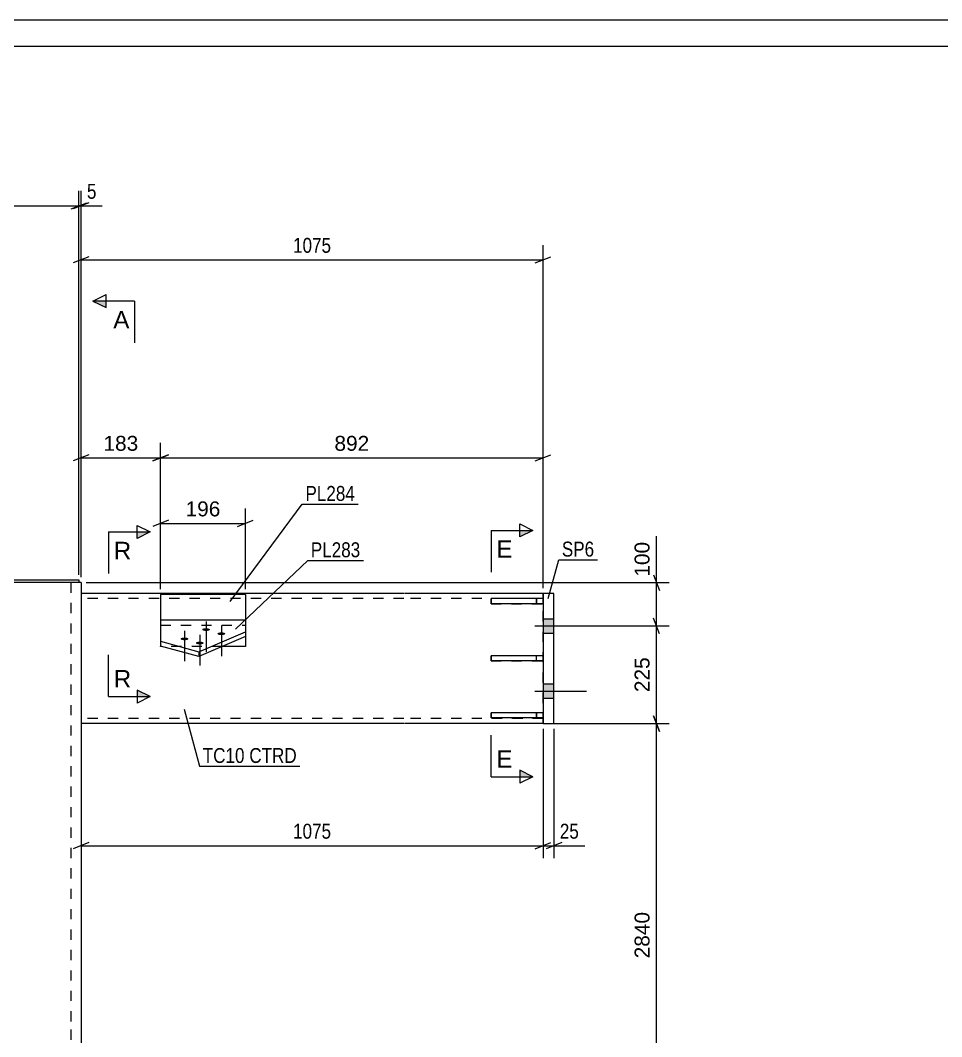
# Model space of a CAD drawing. Header units: millimetres. Extents: x -213 to 628, y -260 to 334.
# Drawn here: x 30 to 207, y 138.5 to 333.6 of the extents above; entities that cross this region are included whole.
import ezdxf

# ---------------------------------------------------------------- set-up
doc = ezdxf.new("R2010")
doc.units = ezdxf.units.MM
doc.linetypes.add('DXK_LINE_DOT2', pattern=[3.9198, 1.9599, -1.9599])
doc.linetypes.add('DXK_LINE_DOT3', pattern=[5.9187, 2.979, -0.9799, 0.9799, -0.9799])
doc.styles.add('Arial', font='ARIAL.TTF', dxfattribs={"height": 0.2})
doc.styles.add('Arial Narrow', font='ARIALN.TTF', dxfattribs={"height": 0.2})

# ---------------------------------------------------------------- blocks, each defined once
blk = doc.blocks.new('Unknown-284856391-1134')
at = {"color": 5, "linetype": 'Continuous'}
for p, q in [((628.03, 333.65), (-212.97, 333.65)), ((623.03, 328.65), (-207.97, 328.65))]:
    blk.add_line(p, q, dxfattribs=at)
blk = doc.blocks.new('Part-284856391-2574 - 2558')
at = {"color": 2, "linetype": 'Continuous'}
for p, q in [((130.43, 223.6), (130.43, 198.6)), ((132.52, 223.6), (130.43, 223.6)), ((132.52, 198.6), (132.52, 223.6)), ((130.43, 198.6), (132.52, 198.6))]:
    blk.add_line(p, q, dxfattribs=at)
blk = doc.blocks.new('Part-284856391-2756 - 2558')
at = {"color": 2, "linetype": 'Continuous'}
for p, q in [((130.43, 211.63), (120.43, 211.63)), ((120.43, 210.63), (120.43, 211.63)), ((130.43, 211.63), (130.43, 210.63)), ((130.43, 210.63), (120.43, 210.63))]:
    blk.add_line(p, q, dxfattribs=at)
at = {"color": 7, "linetype": 'DXK_LINE_DOT2'}
blk.add_line((129.18, 210.63), (129.18, 211.63), dxfattribs=at)
blk = doc.blocks.new('Part-284856391-2708 - 2558')
at = {"color": 2, "linetype": 'Continuous'}
for p, q in [((103.67, 223.6), (41.67, 223.6)), ((130.43, 223.6), (103.77, 223.6)), ((103.67, 198.6), (41.67, 198.6)), ((130.43, 198.6), (103.77, 198.6))]:
    blk.add_line(p, q, dxfattribs=at)
at = {"color": 7, "linetype": 'DXK_LINE_DOT2'}
for p, q in [((41.67, 223.6), (41.67, 198.6)), ((103.67, 222.6), (41.67, 222.6)), ((130.43, 222.6), (103.77, 222.6)), ((130.43, 198.6), (130.43, 223.6)), ((103.67, 199.6), (41.67, 199.6)), ((130.43, 199.6), (103.77, 199.6))]:
    blk.add_line(p, q, dxfattribs=at)
blk = doc.blocks.new('Part-284856391-2740 - 2558')
at = {"color": 7, "linetype": 'DXK_LINE_DOT2'}
for p, q in [((130.43, 200.67), (120.43, 200.67)), ((120.43, 200.67), (120.43, 199.67)), ((120.43, 199.67), (130.43, 199.67)), ((129.18, 200.67), (129.18, 199.67)), ((130.43, 199.67), (130.43, 200.67))]:
    blk.add_line(p, q, dxfattribs=at)
blk = doc.blocks.new('Part-284856391-2753 - 2558')
at = {"color": 7, "linetype": 'DXK_LINE_DOT2'}
for p, q in [((130.43, 211.63), (120.43, 211.63)), ((120.43, 211.63), (120.43, 210.63)), ((129.18, 210.63), (129.18, 211.63)), ((130.43, 210.63), (130.43, 211.63)), ((120.43, 210.63), (130.43, 210.63))]:
    blk.add_line(p, q, dxfattribs=at)
blk = doc.blocks.new('Part-284856391-2754 - 2558')
at = {"color": 7, "linetype": 'DXK_LINE_DOT2'}
for p, q in [((130.43, 222.59), (120.43, 222.59)), ((120.43, 222.59), (120.43, 221.59)), ((129.18, 222.59), (129.18, 221.59)), ((130.43, 221.59), (130.43, 222.59)), ((120.43, 221.59), (130.43, 221.59))]:
    blk.add_line(p, q, dxfattribs=at)
blk = doc.blocks.new('Part-284856391-2755 - 2558')
at = {"color": 2, "linetype": 'Continuous'}
for p, q in [((130.43, 200.67), (120.43, 200.67)), ((120.43, 199.67), (120.43, 200.67)), ((130.43, 199.67), (120.43, 199.67)), ((130.43, 200.67), (130.43, 199.67))]:
    blk.add_line(p, q, dxfattribs=at)
at = {"color": 7, "linetype": 'DXK_LINE_DOT2'}
blk.add_line((129.18, 199.67), (129.18, 200.67), dxfattribs=at)
blk = doc.blocks.new('Part-284856391-2757 - 2558')
at = {"color": 2, "linetype": 'Continuous'}
for p, q in [((130.43, 222.59), (120.43, 222.59)), ((120.43, 221.59), (120.43, 222.59)), ((130.43, 222.59), (130.43, 221.59)), ((130.43, 221.59), (120.43, 221.59))]:
    blk.add_line(p, q, dxfattribs=at)
at = {"color": 7, "linetype": 'DXK_LINE_DOT2'}
blk.add_line((129.18, 221.59), (129.18, 222.59), dxfattribs=at)
blk = doc.blocks.new('Bolt-284856391-2759 - 2558')
at = {"linetype": 'Continuous'}
for points in [[(130.43, 218.72), (130.43, 215.97), (132.52, 215.97), (132.52, 218.72)], [(130.43, 218.72), (130.43, 215.97), (132.52, 215.97), (132.52, 218.72)], [(130.43, 206.22), (130.43, 203.47), (132.52, 203.47), (132.52, 206.22)], [(130.43, 206.22), (130.43, 203.47), (132.52, 203.47), (132.52, 206.22)]]:
    blk.add_hatch(color=1, dxfattribs=at).paths.add_polyline_path(points)
at = {"color": 1, "linetype": 'Continuous'}
for p, q in [((130.43, 218.72), (132.52, 218.72)), ((130.43, 218.72), (132.52, 218.72)), ((128.85, 217.35), (138.77, 217.35)), ((128.85, 217.35), (138.77, 217.35)), ((130.43, 215.97), (132.52, 215.97)), ((130.43, 215.97), (132.52, 215.97)), ((130.43, 206.22), (132.52, 206.22)), ((130.43, 206.22), (132.52, 206.22)), ((128.85, 204.85), (138.77, 204.85)), ((128.85, 204.85), (138.77, 204.85)), ((130.43, 203.47), (132.52, 203.47)), ((130.43, 203.47), (132.52, 203.47))]:
    blk.add_line(p, q, dxfattribs=at)
blk = doc.blocks.new('Part-284856391-2761 - 2558')
at = {"linetype": 'Continuous'}
blk.add_hatch(color=2, dxfattribs=at).paths.add_polyline_path([(0, 42.25), (-0.8, 43.65), (0.8, 43.65)])
at = {"color": 7, "linetype": 'DXK_LINE_DOT3'}
for p, q in [((0, 139.93), (0, 235.68)), ((0, 42.35), (0, 139.83)), ((0, -9.42), (0, 42.25))]:
    blk.add_line(p, q, dxfattribs=at)
at = {"color": 2, "linetype": 'Continuous'}
for p, q in [((-41.67, 225.68), (-41.67, 139.93)), ((-41.67, 225.68), (-41.25, 225.68)), ((-39.37, 225.68), (-37.67, 225.68)), ((37.67, 225.68), (-37.67, 225.68)), ((39.37, 225.68), (37.67, 225.68)), ((41.67, 225.68), (41.25, 225.68)), ((41.67, 225.68), (41.67, 139.93)), ((-41.67, 139.83), (-41.67, 42.35)), ((41.67, 139.83), (41.67, 42.35)), ((0, 42.25), (-0.8, 43.65)), ((-0.8, 43.65), (0.8, 43.65)), ((0.8, 43.65), (0, 42.25)), ((-41.67, 42.25), (-41.67, 25.58)), ((41.67, 42.25), (41.67, 25.58))]:
    blk.add_line(p, q, dxfattribs=at)
at = {"color": 7, "linetype": 'DXK_LINE_DOT2'}
for p, q in [((-41.67, 225.68), (-39.37, 225.68)), ((-41.25, 225.68), (-40.5, 225.68)), ((-39.67, 225.68), (-39.67, 139.93)), ((39.67, 225.68), (37.67, 225.68)), ((41.25, 225.68), (39.37, 225.68)), ((39.67, 225.68), (39.67, 139.93)), ((-39.67, 139.83), (-39.67, 42.35)), ((39.67, 139.83), (39.67, 42.35)), ((-39.67, 42.25), (-39.67, 0.58)), ((39.67, 42.25), (39.67, 0.58)), ((-41.67, 25.58), (-41.67, 0.58)), ((41.67, 25.58), (41.67, 0.58)), ((-41.67, 0.58), (41.67, 0.58))]:
    blk.add_line(p, q, dxfattribs=at)
at = {"color": 2, "linetype": 'Continuous'}
blk.add_circle((0, 43.15), 1, dxfattribs=at)
blk = doc.blocks.new('Part-284856391-2783 - 2558')
at = {"color": 2, "linetype": 'Continuous'}
for p, q in [((-41.25, 226.18), (41.25, 226.18)), ((-41.25, 226.18), (-41.25, 225.68)), ((-41.25, 225.68), (-39.37, 225.68)), ((41.25, 225.68), (39.37, 225.68)), ((41.25, 226.18), (41.25, 225.68))]:
    blk.add_line(p, q, dxfattribs=at)
at = {"color": 7, "linetype": 'DXK_LINE_DOT2'}
blk.add_line((39.37, 225.68), (-39.37, 225.68), dxfattribs=at)
blk = doc.blocks.new('Bolt-284856391-2846 - 2558')
at = {"linetype": 'Continuous'}
for points in [[(65.68, 216.38), (65.52, 216.39), (65.38, 216.41), (65.24, 216.43), (65.12, 216.47), (65.03, 216.52), (64.97, 216.57), (64.93, 216.62), (64.93, 216.67), (64.97, 216.73), (65.03, 216.78), (65.12, 216.82), (65.24, 216.86), (65.38, 216.88), (65.52, 216.9), (65.68, 216.91), (65.84, 216.9), (65.99, 216.88), (66.12, 216.86), (66.24, 216.82), (66.33, 216.78), (66.39, 216.73), (66.43, 216.67), (66.43, 216.62), (66.39, 216.57), (66.33, 216.52), (66.24, 216.47), (66.12, 216.43), (65.99, 216.41), (65.84, 216.39)], [(61.52, 214.6), (61.37, 214.6), (61.22, 214.62), (61.08, 214.65), (60.97, 214.68), (60.88, 214.73), (60.81, 214.78), (60.78, 214.83), (60.78, 214.89), (60.81, 214.95), (60.88, 215), (60.97, 215.04), (61.08, 215.08), (61.22, 215.11), (61.37, 215.12), (61.52, 215.13), (61.68, 215.12), (61.83, 215.11), (61.97, 215.08), (62.08, 215.04), (62.17, 215), (62.24, 214.95), (62.27, 214.89), (62.27, 214.83), (62.24, 214.78), (62.17, 214.73), (62.08, 214.68), (61.97, 214.65), (61.83, 214.62), (61.68, 214.6)], [(68.61, 215.58), (68.46, 215.59), (68.31, 215.61), (68.17, 215.63), (68.06, 215.67), (67.96, 215.71), (67.9, 215.76), (67.87, 215.82), (67.87, 215.87), (67.9, 215.93), (67.96, 215.98), (68.06, 216.02), (68.17, 216.06), (68.31, 216.09), (68.46, 216.1), (68.61, 216.11), (68.77, 216.1), (68.92, 216.09), (69.05, 216.06), (69.17, 216.02), (69.26, 215.98), (69.33, 215.93), (69.36, 215.87), (69.36, 215.82), (69.33, 215.76), (69.26, 215.71), (69.17, 215.67), (69.05, 215.63), (68.92, 215.61), (68.77, 215.59)], [(64.46, 213.79), (64.3, 213.8), (64.15, 213.82), (64.02, 213.85), (63.9, 213.88), (63.81, 213.93), (63.74, 213.98), (63.71, 214.03), (63.71, 214.09), (63.74, 214.15), (63.81, 214.2), (63.9, 214.24), (64.02, 214.28), (64.15, 214.31), (64.3, 214.33), (64.46, 214.33), (64.61, 214.33), (64.76, 214.31), (64.9, 214.28), (65.01, 214.24), (65.11, 214.2), (65.17, 214.15), (65.2, 214.09), (65.2, 214.03), (65.17, 213.98), (65.11, 213.93), (65.01, 213.88), (64.9, 213.85), (64.76, 213.82), (64.61, 213.8)]]:
    blk.add_hatch(color=1, dxfattribs=at).paths.add_polyline_path(points)
at = {"color": 1, "linetype": 'Continuous'}
for p, q in [((65.68, 218.21), (65.68, 212.34)), ((68.61, 217.41), (68.61, 211.54)), ((61.52, 216.43), (61.52, 210.56)), ((64.46, 215.63), (64.46, 209.76))]:
    blk.add_line(p, q, dxfattribs=at)
blk = doc.blocks.new('Part-284856391-2814 - 2558')
at = {"color": 2, "linetype": 'Continuous'}
for p, q in [((56.93, 223.38), (56.93, 218.46)), ((73.23, 223.38), (56.93, 223.38)), ((73.23, 223.38), (73.23, 218.46)), ((73.23, 215.29), (73.23, 213.38)), ((56.93, 213.38), (56.93, 213.46)), ((57.19, 213.38), (56.93, 213.38)), ((73.23, 213.38), (68.8, 213.38))]:
    blk.add_line(p, q, dxfattribs=at)
at = {"color": 7, "linetype": 'DXK_LINE_DOT2'}
for p, q in [((56.93, 218.46), (56.93, 213.38)), ((73.23, 218.46), (73.23, 215.29)), ((68.8, 213.38), (57.19, 213.38))]:
    blk.add_line(p, q, dxfattribs=at)
blk = doc.blocks.new('Part-284856391-2861 - 2558')
at = {"color": 2, "linetype": 'Continuous'}
for p, q in [((73.23, 218.46), (56.93, 218.46)), ((56.93, 218.46), (56.93, 213.46)), ((73.23, 218.46), (73.23, 215.29)), ((64.3, 212.39), (73.23, 216.23)), ((73.23, 215.29), (64.3, 211.45)), ((56.93, 214.4), (64.3, 212.39)), ((64.3, 211.45), (56.93, 213.46)), ((64.3, 212.39), (64.3, 211.45))]:
    blk.add_line(p, q, dxfattribs=at)
at = {"color": 7, "linetype": 'DXK_LINE_DOT2'}
blk.add_line((56.93, 217.52), (73.23, 217.52), dxfattribs=at)
blk = doc.blocks.new('StraightDimension-284856391-9908 - 2558')
at = {"color": 7, "linetype": 'Continuous'}
for p, q in [((41.67, 197.6), (41.67, 172.74)), ((130.43, 197.6), (130.43, 172.74)), ((43.17, 175.74), (40.17, 174.54)), ((128.93, 174.54), (131.93, 175.74)), ((41.67, 175.14), (130.43, 175.14))]:
    blk.add_line(p, q, dxfattribs=at)
at = {"color": 0}
blk.add_wipeout([(90.31, 175.89), (90.31, 180.09), (81.79, 180.09), (81.79, 175.89)], dxfattribs=at)
at = {"color": 3, "style": 'Arial Narrow'}
blk.add_text('1075', height=2.863, dxfattribs=at).set_placement((82.39, 176.49))
blk = doc.blocks.new('StraightDimension-284856391-9907 - 2558')
at = {"color": 7, "linetype": 'Continuous'}
for p, q in [((130.43, 197.6), (130.43, 172.74)), ((132.52, 197.6), (132.52, 172.74)), ((128.93, 174.54), (131.93, 175.74)), ((134.02, 175.74), (131.02, 174.54)), ((130.43, 175.14), (132.52, 175.14))]:
    blk.add_line(p, q, dxfattribs=at)
at = {"color": 0}
blk.add_wipeout([(137.9, 175.89), (137.9, 180.09), (133.04, 180.09), (133.04, 175.89)], dxfattribs=at)
at = {"color": 7, "linetype": 'Continuous'}
blk.add_line((132.52, 175.14), (138.42, 175.14), dxfattribs=at)
blk.add_line((132.52, 175.14), (138.42, 175.14), dxfattribs=at)
at = {"color": 3, "style": 'Arial Narrow'}
blk.add_text('25', height=2.863, dxfattribs=at).set_placement((133.64, 176.49))
blk = doc.blocks.new('StraightDimension-284856391-9615 - 2558')
at = {"color": 7, "linetype": 'Continuous'}
for p, q in [((-41.25, 227.18), (-41.25, 300.88)), ((41.25, 227.18), (41.25, 300.88)), ((-39.75, 298.63), (-42.75, 297.43)), ((-41.25, 298.03), (41.25, 298.03)), ((39.75, 297.43), (42.75, 298.63))]:
    blk.add_line(p, q, dxfattribs=at)
at = {"color": 0}
blk.add_wipeout([(3.34, 298.78), (3.34, 302.98), (-3.34, 302.98), (-3.34, 298.78)], dxfattribs=at)
at = {"color": 3, "style": 'Arial Narrow'}
blk.add_text('990', height=2.863, dxfattribs=at).set_placement((-2.74, 299.38))
blk = doc.blocks.new('StraightDimension-284856391-9614 - 2558')
at = {"color": 7, "linetype": 'Continuous'}
for p, q in [((41.25, 227.18), (41.25, 300.88)), ((41.67, 226.68), (41.67, 300.88)), ((39.75, 297.43), (42.75, 298.63)), ((43.17, 298.63), (40.17, 297.43)), ((41.25, 298.03), (41.67, 298.03))]:
    blk.add_line(p, q, dxfattribs=at)
at = {"color": 0}
blk.add_wipeout([(45.22, 298.78), (45.22, 302.98), (42.19, 302.98), (42.19, 298.78)], dxfattribs=at)
at = {"color": 7, "linetype": 'Continuous'}
blk.add_line((41.67, 298.03), (45.74, 298.03), dxfattribs=at)
blk.add_line((41.67, 298.03), (45.74, 298.03), dxfattribs=at)
at = {"color": 3, "style": 'Arial Narrow'}
blk.add_text('5', height=2.86, dxfattribs=at).set_placement((42.79, 299.38))
blk = doc.blocks.new('StraightDimension-284856391-14903 - 2558')
at = {"color": 7, "linetype": 'Continuous'}
for p, q in [((56.93, 224.6), (56.93, 239.89)), ((73.23, 224.38), (73.23, 239.89)), ((58.43, 237.64), (55.43, 236.44)), ((56.93, 237.04), (73.23, 237.04)), ((71.73, 236.44), (74.73, 237.64))]:
    blk.add_line(p, q, dxfattribs=at)
at = {"color": 0}
blk.add_wipeout([(69.01, 237.79), (69.01, 241.99), (61.14, 241.99), (61.14, 237.79)], dxfattribs=at)
at = {"color": 3, "style": 'Arial'}
blk.add_text('196', height=2.865, dxfattribs=at).set_placement((61.74, 238.39))
blk = doc.blocks.new('StraightDimension-284856391-9718 - 2558')
at = {"color": 7, "linetype": 'Continuous'}
for p, q in [((151.62, 227.18), (152.82, 224.18)), ((42.67, 225.68), (154.62, 225.68)), ((152.22, 217.35), (152.22, 225.68)), ((152.82, 215.85), (151.62, 218.85)), ((137.68, 217.35), (154.62, 217.35))]:
    blk.add_line(p, q, dxfattribs=at)
at = {"color": 0}
blk.add_wipeout([(151.47, 234.08), (147.27, 234.08), (147.27, 226.21), (151.47, 226.21)], dxfattribs=at)
at = {"color": 7, "linetype": 'Continuous'}
blk.add_line((152.22, 225.68), (152.22, 234.6), dxfattribs=at)
blk.add_line((152.22, 225.68), (152.22, 234.6), dxfattribs=at)
at = {"color": 3, "style": 'Arial'}
blk.add_text('100', height=2.865, rotation=90.0002, dxfattribs=at).set_placement((150.87, 226.81))
blk = doc.blocks.new('StraightDimension-284856391-9719 - 2558')
at = {"color": 7, "linetype": 'Continuous'}
for p, q in [((152.82, 215.85), (151.62, 218.85)), ((137.68, 217.35), (154.62, 217.35)), ((152.22, 198.6), (152.22, 217.35)), ((151.62, 200.1), (152.82, 197.1)), ((131.43, 198.6), (154.62, 198.6))]:
    blk.add_line(p, q, dxfattribs=at)
at = {"color": 0}
blk.add_wipeout([(151.47, 211.91), (147.27, 211.91), (147.27, 204.04), (151.47, 204.04)], dxfattribs=at)
at = {"color": 3, "style": 'Arial'}
blk.add_text('225', height=2.865, rotation=90.0002, dxfattribs=at).set_placement((150.87, 204.64))
blk = doc.blocks.new('StraightDimension-284856391-9720 - 2558')
at = {"color": 7, "linetype": 'Continuous'}
for p, q in [((152.82, 197.1), (151.62, 200.1)), ((131.43, 198.6), (154.62, 198.6)), ((152.22, 117.33), (152.22, 198.6)), ((88.5, 117.33), (154.62, 117.33)), ((151.62, 118.83), (152.82, 115.83))]:
    blk.add_line(p, q, dxfattribs=at)
at = {"color": 0}
blk.add_wipeout([(151.47, 163.01), (147.27, 163.01), (147.27, 152.91), (151.47, 152.91)], dxfattribs=at)
at = {"color": 3, "style": 'Arial'}
blk.add_text('2840', height=2.865, rotation=90.0002, dxfattribs=at).set_placement((150.87, 153.51))
blk = doc.blocks.new('StraightDimension-284856391-10051 - 2558')
at = {"color": 7, "linetype": 'Continuous'}
for p, q in [((41.67, 226.68), (41.67, 290.5)), ((130.43, 224.6), (130.43, 290.5)), ((43.17, 288.25), (40.17, 287.05)), ((41.67, 287.65), (130.43, 287.65)), ((128.93, 287.05), (131.93, 288.25))]:
    blk.add_line(p, q, dxfattribs=at)
at = {"color": 0}
blk.add_wipeout([(90.31, 288.4), (90.31, 292.6), (81.79, 292.6), (81.79, 288.4)], dxfattribs=at)
at = {"color": 3, "style": 'Arial Narrow'}
blk.add_text('1075', height=2.863, dxfattribs=at).set_placement((82.39, 289))
blk = doc.blocks.new('StraightDimension-284856391-14881 - 2558')
at = {"color": 7, "linetype": 'Continuous'}
for p, q in [((56.93, 224.38), (56.93, 252.48)), ((130.43, 224.6), (130.43, 252.48)), ((58.43, 250.23), (55.43, 249.03)), ((128.93, 249.03), (131.93, 250.23)), ((56.93, 249.63), (130.43, 249.63))]:
    blk.add_line(p, q, dxfattribs=at)
at = {"color": 0}
blk.add_wipeout([(97.62, 250.38), (97.62, 254.58), (89.74, 254.58), (89.74, 250.38)], dxfattribs=at)
at = {"color": 3, "style": 'Arial'}
blk.add_text('892', height=2.865, dxfattribs=at).set_placement((90.34, 250.98))
blk = doc.blocks.new('StraightDimension-284856391-14882 - 2558')
at = {"color": 7, "linetype": 'Continuous'}
for p, q in [((41.67, 226.68), (41.67, 252.48)), ((56.93, 224.38), (56.93, 252.48)), ((43.17, 250.23), (40.17, 249.03)), ((55.43, 249.03), (58.43, 250.23)), ((41.67, 249.63), (56.93, 249.63))]:
    blk.add_line(p, q, dxfattribs=at)
at = {"color": 0}
blk.add_wipeout([(53.23, 250.38), (53.23, 254.58), (45.36, 254.58), (45.36, 250.38)], dxfattribs=at)
at = {"color": 3, "style": 'Arial'}
blk.add_text('183', height=2.865, dxfattribs=at).set_placement((45.96, 250.98))
blk = doc.blocks.new('SectionMark-284856391-14359 - 2558')
at = {"linetype": 'Continuous'}
for points in [[(52.43, 234.16), (52.43, 235.41), (54.93, 235.41)], [(52.43, 203.79), (52.43, 205.04), (54.93, 203.79)]]:
    blk.add_hatch(color=6, dxfattribs=at).paths.add_polyline_path(points)
at = {"color": 6, "linetype": 'Continuous'}
for p, q in [((52.43, 234.16), (52.43, 236.66)), ((52.43, 236.66), (54.93, 235.41)), ((46.93, 235.41), (46.93, 227.41)), ((46.93, 235.41), (54.93, 235.41)), ((54.93, 235.41), (52.43, 234.16)), ((46.93, 203.79), (46.93, 211.79)), ((54.93, 203.79), (52.43, 205.04)), ((52.43, 205.04), (52.43, 202.54)), ((46.93, 203.79), (54.93, 203.79)), ((54.93, 203.79), (52.43, 202.54))]:
    blk.add_line(p, q, dxfattribs=at)
at = {"color": 0, "linetype": 'Continuous'}
for points in [[(51.3, 230.16), (51.3, 233.66), (47.93, 233.66), (47.93, 230.16)], [(51.3, 205.54), (51.3, 209.04), (47.93, 209.04), (47.93, 205.54)]]:
    blk.add_wipeout(points, dxfattribs=at)
at = {"color": 3, "linetype": 'Continuous', "style": 'Arial'}
for p in [(47.93, 230.16), (47.93, 205.54)]:
    blk.add_text('R', height=3.34, dxfattribs=at).set_placement(p)
blk = doc.blocks.new('Mark-284856391-2570 - 2558')
at = {"color": 0}
blk.add_wipeout([(140.25, 230.67), (140.25, 233.67), (134.03, 233.67), (134.03, 230.67)], dxfattribs=at)
blk.add_wipeout([(140.25, 230.67), (140.25, 233.67), (134.03, 233.67), (134.03, 230.67)], dxfattribs=at)
at = {"color": 30, "linetype": 'Continuous'}
for p, q in [((131.42, 222.6), (133.43, 230.07)), ((133.43, 230.07), (140.85, 230.07))]:
    blk.add_line(p, q, dxfattribs=at)
at = {"color": 3, "style": 'Arial Narrow'}
blk.add_text('SP6', height=2.863, dxfattribs=at).set_placement((134.03, 230.67))
blk = doc.blocks.new('Mark-284856391-2704 - 2558')
at = {"color": 0}
blk.add_wipeout([(73.08, 191.03), (73.08, 194.03), (65.04, 194.03), (65.04, 191.03)], dxfattribs=at)
blk.add_wipeout([(73.08, 191.03), (73.08, 194.03), (65.04, 194.03), (65.04, 191.03)], dxfattribs=at)
at = {"color": 30, "linetype": 'Continuous'}
blk.add_line((61.49, 201.39), (64.44, 190.43), dxfattribs=at)
at = {"color": 3, "style": 'Arial Narrow'}
blk.add_text('TC10', height=2.863, dxfattribs=at).set_placement((65.04, 191.03))
at = {"color": 0}
blk.add_wipeout([(83.1, 191.03), (83.1, 194.03), (73.98, 194.03), (73.98, 191.03)], dxfattribs=at)
blk.add_wipeout([(83.1, 191.03), (83.1, 194.03), (73.98, 194.03), (73.98, 191.03)], dxfattribs=at)
at = {"color": 30, "linetype": 'Continuous'}
blk.add_line((64.44, 190.43), (83.7, 190.43), dxfattribs=at)
at = {"color": 3, "style": 'Arial Narrow'}
blk.add_text('CTRD', height=2.863, dxfattribs=at).set_placement((73.98, 191.03))
blk = doc.blocks.new('Mark-284856391-2810 - 2558')
at = {"color": 0}
blk.add_wipeout([(94.27, 241.36), (94.27, 244.36), (84.77, 244.36), (84.77, 241.36)], dxfattribs=at)
blk.add_wipeout([(94.27, 241.36), (94.27, 244.36), (84.77, 244.36), (84.77, 241.36)], dxfattribs=at)
at = {"color": 30, "linetype": 'Continuous'}
for p, q in [((70.28, 222.03), (84.17, 240.76)), ((84.17, 240.76), (94.87, 240.76))]:
    blk.add_line(p, q, dxfattribs=at)
at = {"color": 3, "style": 'Arial Narrow'}
blk.add_text('PL284', height=2.863, dxfattribs=at).set_placement((84.77, 241.36))
blk = doc.blocks.new('Mark-284856391-2857 - 2558')
at = {"color": 0}
blk.add_wipeout([(95.3, 230.54), (95.3, 233.54), (85.8, 233.54), (85.8, 230.54)], dxfattribs=at)
blk.add_wipeout([(95.3, 230.54), (95.3, 233.54), (85.8, 233.54), (85.8, 230.54)], dxfattribs=at)
at = {"color": 30, "linetype": 'Continuous'}
for p, q in [((71.35, 216.7), (85.2, 229.94)), ((85.2, 229.94), (95.9, 229.94))]:
    blk.add_line(p, q, dxfattribs=at)
at = {"color": 3, "style": 'Arial Narrow'}
blk.add_text('PL283', height=2.863, dxfattribs=at).set_placement((85.8, 230.54))
blk = doc.blocks.new('SectionMark-284856391-3309 - 2558')
at = {"linetype": 'Continuous'}
for points in [[(46.45, 279.73), (46.45, 278.48), (43.95, 279.73)], [(46.15, -32.32), (46.15, -33.57), (43.65, -33.57)]]:
    blk.add_hatch(color=6, dxfattribs=at).paths.add_polyline_path(points)
at = {"color": 6, "linetype": 'Continuous'}
for p, q in [((43.95, 279.73), (46.45, 280.98)), ((51.95, 279.73), (43.95, 279.73)), ((43.95, 279.73), (46.45, 278.48)), ((46.45, 278.48), (46.45, 280.98)), ((51.95, 279.73), (51.95, 271.73)), ((51.65, -33.57), (51.65, -25.57)), ((43.65, -33.57), (46.15, -32.32)), ((46.15, -32.32), (46.15, -34.82)), ((51.65, -33.57), (43.65, -33.57)), ((46.15, -34.82), (43.65, -33.57))]:
    blk.add_line(p, q, dxfattribs=at)
at = {"color": 0, "linetype": 'Continuous'}
for points in [[(50.95, 274.48), (50.95, 277.98), (47.84, 277.98), (47.84, 274.48)], [(50.65, -31.82), (50.65, -28.32), (47.54, -28.32), (47.54, -31.82)]]:
    blk.add_wipeout(points, dxfattribs=at)
at = {"color": 3, "linetype": 'Continuous', "style": 'Arial'}
for p in [(47.84, 274.48), (47.54, -31.82)]:
    blk.add_text('A', height=3.34, rotation=-0.0115, dxfattribs=at).set_placement(p)
blk = doc.blocks.new('SectionMark-284856391-12992 - 2558')
at = {"linetype": 'Continuous'}
for points in [[(125.93, 234.45), (125.93, 235.7), (128.43, 235.7)], [(125.93, 188.38), (125.93, 189.63), (128.43, 188.38)]]:
    blk.add_hatch(color=6, dxfattribs=at).paths.add_polyline_path(points)
at = {"color": 6, "linetype": 'Continuous'}
for p, q in [((125.93, 234.45), (125.93, 236.95)), ((125.93, 236.95), (128.43, 235.7)), ((120.43, 235.7), (120.43, 227.7)), ((120.43, 235.7), (128.43, 235.7)), ((128.43, 235.7), (125.93, 234.45)), ((120.43, 188.38), (120.43, 196.38)), ((128.43, 188.38), (125.93, 189.63)), ((125.93, 189.63), (125.93, 187.13)), ((120.43, 188.38), (128.43, 188.38)), ((128.43, 188.38), (125.93, 187.13))]:
    blk.add_line(p, q, dxfattribs=at)
at = {"color": 0, "linetype": 'Continuous'}
for points in [[(124.54, 230.45), (124.54, 233.95), (121.43, 233.95), (121.43, 230.45)], [(124.54, 190.13), (124.54, 193.63), (121.43, 193.63), (121.43, 190.13)]]:
    blk.add_wipeout(points, dxfattribs=at)
at = {"color": 3, "linetype": 'Continuous', "style": 'Arial'}
for p in [(121.43, 230.45), (121.43, 190.13)]:
    blk.add_text('E', height=3.34, dxfattribs=at).set_placement(p)

msp = doc.modelspace()

# ---------------------------------------------------------------- block references
for name in ['Unknown-284856391-1134', 'Part-284856391-2761 - 2558', 'Part-284856391-2783 - 2558', 'Part-284856391-2708 - 2558', 'Part-284856391-2814 - 2558', 'Part-284856391-2754 - 2558', 'Part-284856391-2757 - 2558', 'Part-284856391-2574 - 2558', 'Bolt-284856391-2759 - 2558', 'Part-284856391-2861 - 2558', 'Bolt-284856391-2846 - 2558', 'Part-284856391-2756 - 2558', 'Part-284856391-2753 - 2558', 'Part-284856391-2740 - 2558', 'Part-284856391-2755 - 2558']:
    msp.add_blockref(name, (0, 0))

# ---------------------------------------------------------------- next in the draw order: block references
for name in ['StraightDimension-284856391-9615 - 2558', 'StraightDimension-284856391-14903 - 2558', 'StraightDimension-284856391-9908 - 2558']:
    msp.add_blockref(name, (0, 0))

# ---------------------------------------------------------------- next in the draw order: block references
for name in ['StraightDimension-284856391-9614 - 2558', 'Mark-284856391-2704 - 2558', 'StraightDimension-284856391-9907 - 2558']:
    msp.add_blockref(name, (0, 0))

# ---------------------------------------------------------------- next in the draw order: block references
msp.add_blockref('StraightDimension-284856391-9718 - 2558', (0, 0))

# ---------------------------------------------------------------- next in the draw order: block references
for name in ['StraightDimension-284856391-10051 - 2558', 'StraightDimension-284856391-9719 - 2558']:
    msp.add_blockref(name, (0, 0))

# ---------------------------------------------------------------- next in the draw order: block references
for name in ['StraightDimension-284856391-14881 - 2558', 'StraightDimension-284856391-9720 - 2558']:
    msp.add_blockref(name, (0, 0))

# ---------------------------------------------------------------- next in the draw order: block references
for name in ['StraightDimension-284856391-14882 - 2558', 'Mark-284856391-2810 - 2558', 'SectionMark-284856391-12992 - 2558', 'Mark-284856391-2570 - 2558']:
    msp.add_blockref(name, (0, 0))

# ---------------------------------------------------------------- next in the draw order: block references
for name in ['SectionMark-284856391-14359 - 2558', 'Mark-284856391-2857 - 2558']:
    msp.add_blockref(name, (0, 0))

# ---------------------------------------------------------------- next in the draw order: block references
msp.add_blockref('SectionMark-284856391-3309 - 2558', (0, 0))

doc.saveas('drawing.dxf')
